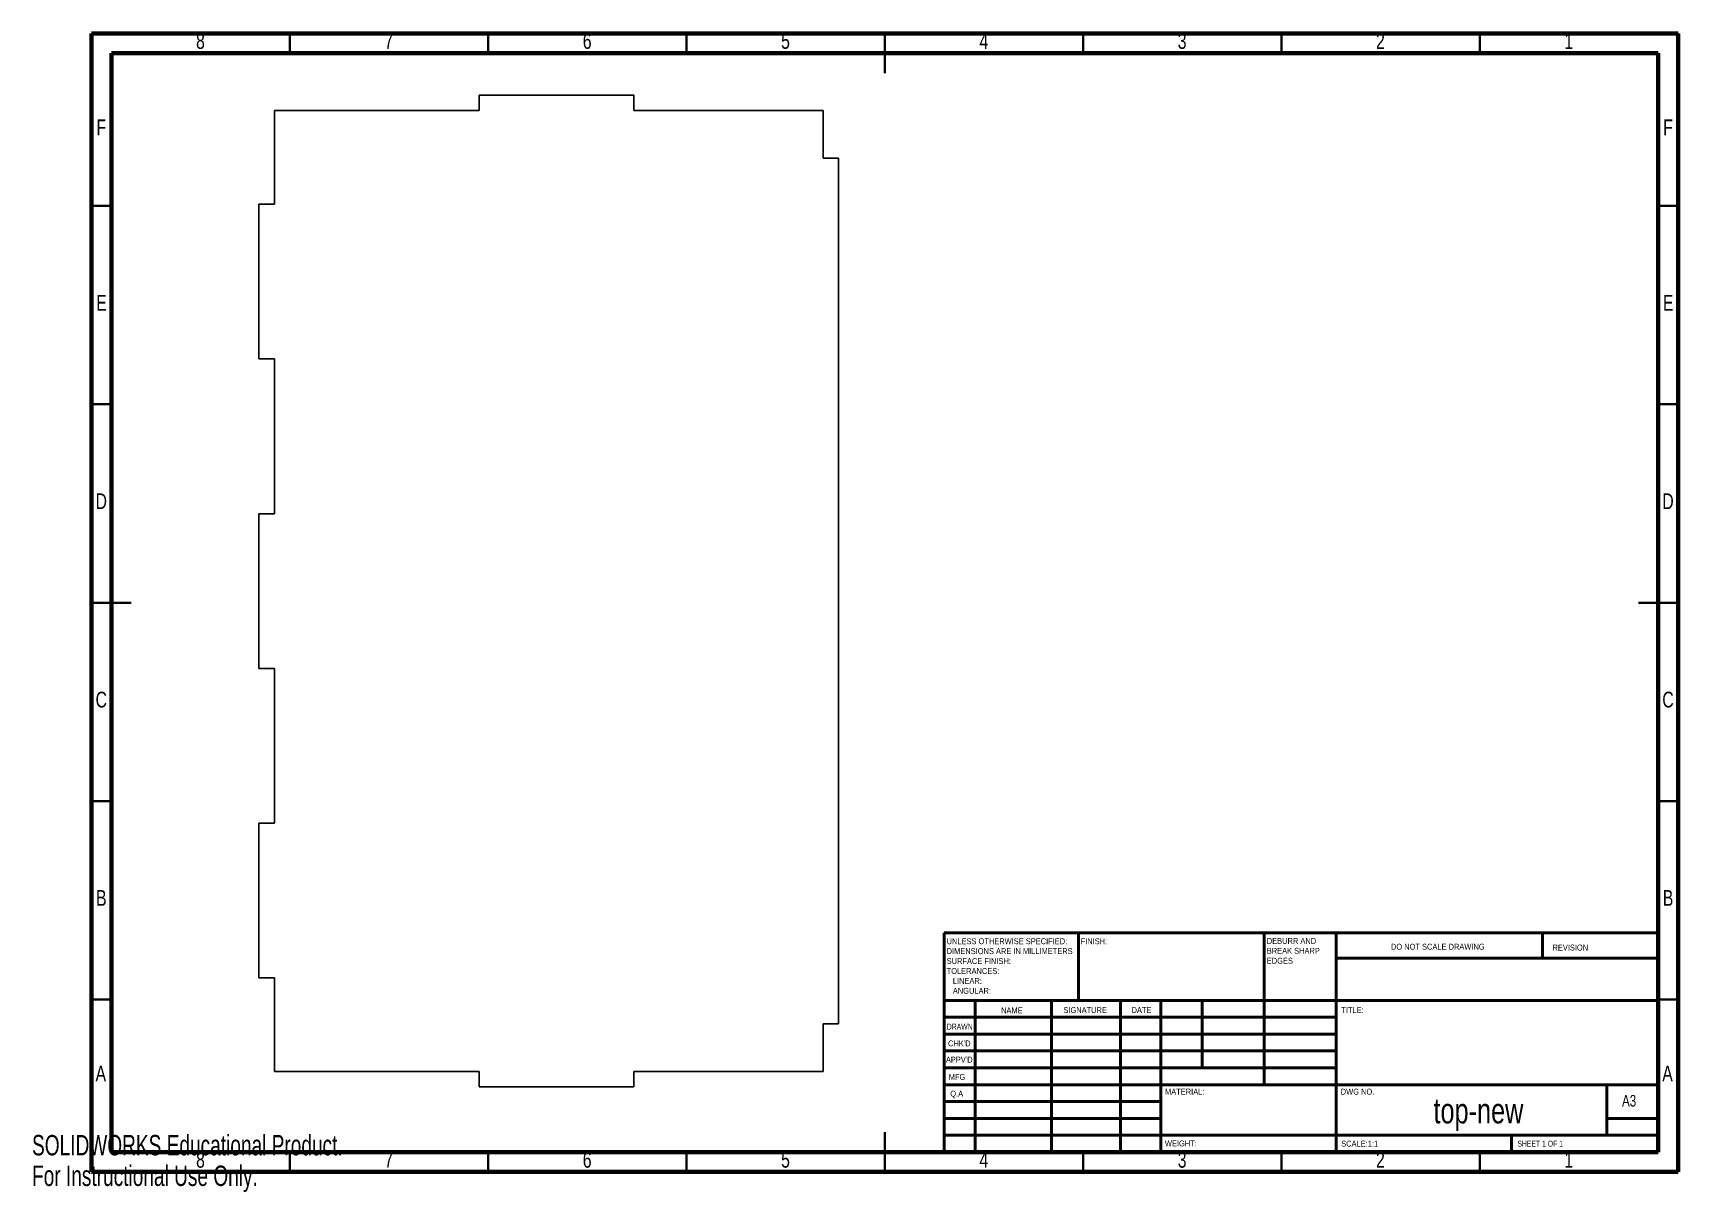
# Model space of a CAD drawing. Header units: millimetres. Extents: x 0 to 415, y 0 to 292.
import ezdxf

# ---------------------------------------------------------------- set-up
doc = ezdxf.new("R2010")
doc.units = ezdxf.units.MM
doc.styles.add('SLDTEXTSTYLE0', font='TXT', dxfattribs={"width": 0.686449})
doc.styles.add('SLDTEXTSTYLE1', font='TXT', dxfattribs={"width": 0.75})
doc.styles.add('SLDTEXTSTYLE2', font='TXT', dxfattribs={"width": 0.6875})
doc.styles.add('SLDTEXTSTYLE3', font='TXT', dxfattribs={"width": 0.7})

msp = doc.modelspace()

# ---------------------------------------------------------------- linework, layer by layer
at = {"color": 7, "linetype": 'Continuous', "lineweight": 70}
for p, q in [((15, 5), (15, 292)), ((15, 292), (415, 292)), ((415, 292), (415, 5)), ((20, 10), (20, 287)), ((20, 287), (410, 287)), ((410, 287), (410, 10)), ((410, 10), (20, 10)), ((415, 5), (15, 5))]:
    msp.add_line(p, q, dxfattribs=at)
at = {"color": 7, "linetype": 'Continuous', "lineweight": 35}
for p, q in [((65, 287), (65, 292)), ((115, 287), (115, 292)), ((165, 287), (165, 292)), ((215, 287), (215, 292)), ((215, 292), (215, 282)), ((265, 287), (265, 292)), ((315, 287), (315, 292)), ((365, 287), (365, 292)), ((20, 248.5), (15, 248.5)), ((410, 248.5), (415, 248.5)), ((20, 198.5), (15, 198.5)), ((410, 198.5), (415, 198.5)), ((20, 148.5), (15, 148.5)), ((15, 148.5), (25, 148.5)), ((415, 148.5), (405, 148.5)), ((410, 148.5), (415, 148.5)), ((20, 98.5), (15, 98.5)), ((410, 98.5), (415, 98.5)), ((20, 48.5), (15, 48.5)), ((410, 48.5), (415, 48.5)), ((215, 5), (215, 15)), ((65, 10), (65, 5)), ((115, 10), (115, 5)), ((165, 10), (165, 5)), ((215, 10), (215, 5)), ((265, 10), (265, 5)), ((315, 10), (315, 5)), ((365, 10), (365, 5))]:
    msp.add_line(p, q, dxfattribs=at)
at = {"color": 7, "linetype": 'Continuous', "lineweight": 25}
for p, q in [((112.72, 276.43), (112.72, 272.53)), ((151.72, 276.43), (112.72, 276.43)), ((151.72, 272.53), (151.72, 276.43)), ((112.72, 272.53), (61.12, 272.53)), ((61.12, 272.53), (61.12, 248.93)), ((199.42, 272.53), (151.72, 272.53)), ((199.42, 260.53), (199.42, 272.53)), ((203.32, 260.53), (199.42, 260.53)), ((203.32, 42.33), (203.32, 260.53)), ((57.22, 248.93), (57.22, 209.93)), ((61.12, 248.93), (57.22, 248.93)), ((57.22, 209.93), (61.12, 209.93)), ((61.12, 209.93), (61.12, 170.93)), ((57.22, 170.93), (57.22, 131.93)), ((61.12, 170.93), (57.22, 170.93)), ((57.22, 131.93), (61.12, 131.93)), ((61.12, 131.93), (61.12, 92.93)), ((57.22, 92.93), (57.22, 53.93)), ((61.12, 92.93), (57.22, 92.93)), ((57.22, 53.93), (61.12, 53.93)), ((61.12, 53.93), (61.12, 30.33)), ((199.42, 42.33), (203.32, 42.33)), ((199.42, 30.33), (199.42, 42.33)), ((61.12, 30.33), (112.72, 30.33)), ((112.72, 30.33), (112.72, 26.43)), ((151.72, 30.33), (199.42, 30.33)), ((151.72, 26.43), (151.72, 30.33)), ((112.72, 26.43), (151.72, 26.43))]:
    msp.add_line(p, q, dxfattribs=at)
at = {"color": 7, "linetype": 'Continuous', "lineweight": 50}
for p, q in [((230, 65.25), (410, 65.25)), ((230, 65.25), (230, 10)), ((263.8, 48.25), (263.8, 65.25)), ((310.6, 65.25), (310.6, 27)), ((328.8, 65.25), (328.8, 10)), ((380.8, 58.88), (380.8, 65.25)), ((410, 58.88), (328.8, 58.88)), ((410, 48.25), (230, 48.25)), ((237.8, 48.25), (237.8, 10)), ((256.99, 48.25), (256.99, 10)), ((274.4, 48.25), (274.4, 10)), ((284.6, 10), (284.6, 48.25)), ((295, 31.25), (295, 48.25)), ((328.8, 44), (230, 44)), ((328.8, 39.75), (230, 39.75)), ((328.8, 35.5), (230, 35.5)), ((328.8, 31.25), (230, 31.25)), ((284.6, 27), (230, 27)), ((284.6, 27), (410, 27)), ((397, 14.25), (397, 27)), ((284.6, 22.75), (230, 22.75)), ((284.6, 18.5), (230, 18.5)), ((410, 18.5), (397, 18.5)), ((230, 14.25), (410, 14.25)), ((373, 10), (373, 14.25))]:
    msp.add_line(p, q, dxfattribs=at)

# ---------------------------------------------------------------- texts
at = {"color": 7, "linetype": 'Continuous', "lineweight": 0}
for s, insert, char_height, attachment_point, style in [('8', (42.46, 292.06), 3.97, 2, 'SLDTEXTSTYLE1'), ('7', (89.96, 292.06), 3.97, 2, 'SLDTEXTSTYLE1'), ('6', (139.96, 292.06), 3.97, 2, 'SLDTEXTSTYLE1'), ('5', (189.96, 292.06), 3.97, 2, 'SLDTEXTSTYLE1'), ('4', (239.96, 292.06), 3.97, 2, 'SLDTEXTSTYLE1'), ('3', (289.96, 292.06), 3.97, 2, 'SLDTEXTSTYLE1'), ('2', (339.96, 292.06), 3.97, 2, 'SLDTEXTSTYLE1'), ('1', (387.46, 292.06), 3.97, 2, 'SLDTEXTSTYLE1'), ('F', (17.46, 270.31), 3.97, 2, 'SLDTEXTSTYLE1'), ('F', (412.46, 270.31), 3.97, 2, 'SLDTEXTSTYLE1'), ('E', (17.51, 226.06), 3.97, 2, 'SLDTEXTSTYLE1'), ('E', (412.51, 226.06), 3.97, 2, 'SLDTEXTSTYLE1'), ('D', (17.45, 176.06), 3.97, 2, 'SLDTEXTSTYLE1'), ('D', (412.45, 176.06), 3.97, 2, 'SLDTEXTSTYLE1'), ('C', (17.46, 126.06), 3.97, 2, 'SLDTEXTSTYLE1'), ('C', (412.46, 126.06), 3.97, 2, 'SLDTEXTSTYLE1'), ('B', (17.47, 76.06), 3.97, 2, 'SLDTEXTSTYLE1'), ('B', (412.47, 76.06), 3.97, 2, 'SLDTEXTSTYLE1'), ('UNLESS OTHERWISE SPECIFIED:^JDIMENSIONS ARE IN MILLIMETERS^JSURFACE FINISH:^JTOLERANCES:^J   LINEAR:^J   ANGULAR:', (230.59, 63.92), 1.5, 1, 'SLDTEXTSTYLE1'), ('FINISH:', (264.37, 63.92), 1.5, 1, 'SLDTEXTSTYLE1'), ('DEBURR AND ^JBREAK SHARP ^JEDGES', (311.31, 64), 1.5, 1, 'SLDTEXTSTYLE1'), ('DO NOT SCALE DRAWING', (342.61, 62.53), 1.5, 1, 'SLDTEXTSTYLE1'), ('REVISION', (383.33, 62.33), 1.5, 1, 'SLDTEXTSTYLE1'), ('NAME', (244.32, 46.5), 1.5, 1, 'SLDTEXTSTYLE1'), ('SIGNATURE', (260.03, 46.56), 1.5, 1, 'SLDTEXTSTYLE1'), ('DATE', (277.21, 46.58), 1.5, 1, 'SLDTEXTSTYLE1'), ('TITLE:', (330.09, 46.58), 1.5, 1, 'SLDTEXTSTYLE1'), ('DRAWN', (230.64, 42.38), 1.5, 1, 'SLDTEXTSTYLE0'), ("CHK'D", (230.94, 38.16), 1.5, 1, 'SLDTEXTSTYLE1'), ("APPV'D", (230.4, 34.07), 1.5, 1, 'SLDTEXTSTYLE1'), ('A', (17.34, 31.81), 3.97, 2, 'SLDTEXTSTYLE1'), ('MFG', (231.12, 29.72), 1.5, 1, 'SLDTEXTSTYLE1'), ('A', (412.34, 31.81), 3.97, 2, 'SLDTEXTSTYLE1'), ('Q.A', (231.51, 25.5), 1.5, 1, 'SLDTEXTSTYLE1'), ('MATERIAL:', (285.65, 25.99), 1.5, 1, 'SLDTEXTSTYLE1'), ('DWG NO.', (329.95, 25.99), 1.5, 1, 'SLDTEXTSTYLE1'), ('top-new', (364.66, 23.61), 6.35, 2, 'SLDTEXTSTYLE1'), ('A3', (400.87, 24.41), 2.91, 1, 'SLDTEXTSTYLE1'), ('WEIGHT:', (285.62, 12.95), 1.499, 1, 'SLDTEXTSTYLE1'), ('SCALE:1:1', (330.07, 12.9), 1.5, 1, 'SLDTEXTSTYLE1'), ('SHEET 1 OF 1', (374.48, 12.9), 1.5, 1, 'SLDTEXTSTYLE2'), ('8', (42.46, 10.06), 3.97, 2, 'SLDTEXTSTYLE1'), ('7', (89.96, 10.06), 3.97, 2, 'SLDTEXTSTYLE1'), ('6', (139.96, 10.06), 3.97, 2, 'SLDTEXTSTYLE1'), ('5', (189.96, 10.06), 3.97, 2, 'SLDTEXTSTYLE1'), ('4', (239.96, 10.06), 3.97, 2, 'SLDTEXTSTYLE1'), ('3', (289.96, 10.06), 3.97, 2, 'SLDTEXTSTYLE1'), ('2', (339.96, 10.06), 3.97, 2, 'SLDTEXTSTYLE1'), ('1', (387.46, 10.06), 3.97, 2, 'SLDTEXTSTYLE1')]:
    msp.add_mtext(s, dxfattribs=dict(at, insert=insert, char_height=char_height, attachment_point=attachment_point, style=style))
at = {"color": 7, "linetype": 'Continuous', "char_height": 5.1381, "attachment_point": 1, "style": 'SLDTEXTSTYLE3'}
for s, insert in [('SOLIDWORKS Educational Product.', (0, 14.33)), ('For Instructional Use Only.', (0, 6.62))]:
    msp.add_mtext(s, dxfattribs=dict(at, insert=insert))

doc.saveas('drawing.dxf')
